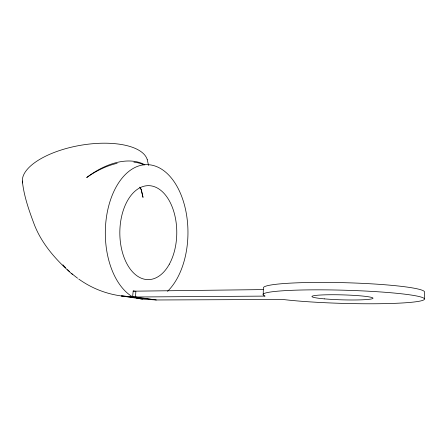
<?xml version="1.0" encoding="UTF-8"?>
<svg xmlns="http://www.w3.org/2000/svg" width="447" height="447" viewBox="0 0 447 447"><rect width="100%" height="100%" fill="white"/><g stroke="black" fill="none" stroke-linecap="round" stroke-linejoin="round"><path stroke-width="0.67" d="M263.199 294.377L263.384 287.667A80.65 7.292 1.5 0 1 344.553 282.7A80.65 7.292 1.5 0 1 424.555 291.891L424.65 298.887M263.194 289.589L135.866 291.153L135.519 296.998L156.327 299.976L282.828 299.462A80.79 6.599 1.6 0 0 414.844 301.904A80.79 6.599 1.6 0 0 355.091 290.584A80.79 6.599 1.6 0 0 265.105 296.104L135.519 296.998L121.506 295.975A160.412 122.623 -67.1 0 1 78.722 279.034M135.866 291.153L133.195 291.003L132.614 296.663L131.899 296.395M121.506 295.975L156.327 299.976L142.548 299.099L121.506 295.975L136.184 297.093M133.195 291.003L134.519 291.209M72.554 274.542C56.78 260.735 42.336 244.855 34.508 225.104C29.133 210.816 23.926 196.311 22.35 181.029M62.915 264.797L63.675 265.73A160.412 122.623 -67.1 0 0 65.592 267.742M147.27 159.68L148.544 165.446M131.887 296.439A68.089 41.325 -89.8 0 1 112.292 195.082A68.089 41.325 -89.8 0 1 176.716 185.851A68.089 41.325 -89.8 0 1 167.536 291.332M77.599 278.218A160.412 122.623 -67.1 0 1 71.66 273.458M69.587 271.614A160.412 122.623 -67.1 0 1 67.564 269.709M142.548 299.099A154.623 120.707 -66.8 0 1 139.201 298.59M137.866 298.356A154.623 120.707 -66.8 0 1 136.542 298.104M144.884 164.831A65.34 40.308 -45.5 0 0 86.696 177.537A65.329 39.42 -41.8 0 1 117.097 163.334M133.882 162.138A65.329 39.42 -41.8 0 1 144.068 164.876M139.961 187.422A45.08 27.77 -45.5 0 1 141.213 189.796L143.018 197.39L141.397 189.981A45.102 27.172 -41.8 0 0 139.861 187.125M22.59 182.957A63.446 26.82 -9.8 0 1 78.426 145.683A63.446 26.82 -9.8 0 1 147.253 159.685M324.444 298.87A30.547 2.486 1.6 0 0 372.837 298.462A30.547 2.486 1.6 0 0 330.16 294.746A30.547 2.486 1.6 0 0 324.444 298.87M169.335 264.183A46.985 28.474 -89.8 0 0 154.416 186.712A46.985 28.474 -89.8 0 0 121.165 247.029A46.985 28.474 -89.8 0 0 169.335 264.183"/></g></svg>
